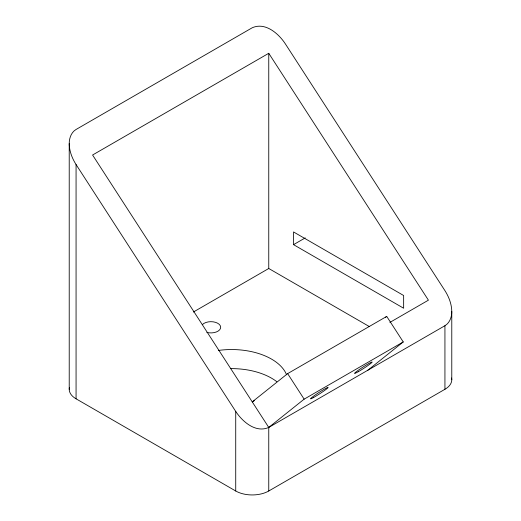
<?xml version="1.0" encoding="UTF-8"?>
<svg xmlns="http://www.w3.org/2000/svg" width="521" height="521" viewBox="0 0 521 521"><rect width="100%" height="100%" fill="white"/><g stroke="black" fill="none" stroke-linecap="round" stroke-linejoin="round"><path stroke-width="0.78" d="M69.221 389.285L69.221 143.692C69.189 138.273 71.156 132.341 76.066 129.469L252.242 27.756C265.254 21.928 278.507 33.461 285.274 43.757L444.934 290.633C448.887 296.866 451.668 304.036 451.779 311.486L451.779 379.75M451.779 311.486C451.811 316.911 449.844 322.838 444.934 325.71L268.758 427.428C255.746 433.251 242.493 421.723 235.726 411.421L76.066 164.545C72.113 158.312 69.332 151.142 69.221 143.692M367.859 370.21L403.247 341.945L386.732 316.403L287.631 373.622L252.242 401.886L254.352 400.669M385.468 317.413L386.732 316.403M69.423 387.526A23.36 13.487 0 0 0 76.066 398.819L235.726 490.997A23.36 13.487 0 0 0 268.758 490.997L268.758 427.428L304.147 399.158L403.247 341.945M389.884 322.421L428.418 300.174L268.758 53.292L92.582 155.011L268.758 427.428M293.531 244.655L403.645 308.23L403.645 295.511L293.531 231.943L293.531 244.655L305.234 237.902M193.356 312.033L268.758 268.497L369.337 326.569M268.758 490.997L444.934 389.285A23.36 13.487 0 0 0 451.577 377.986M287.631 373.622L304.147 399.158M444.934 325.71L444.934 389.285M268.758 53.292L268.758 268.497M235.726 411.421L235.726 490.997M76.066 164.545L76.066 398.819M202.519 324.492A9.73 5.62 0 0 1 215.57 322.356A9.73 5.62 0 0 1 219.647 329.826A9.73 5.62 0 0 1 206.837 332.391M218.449 350.438A56.45 32.589 0 0 1 286.589 374.768M230.523 368.621A56.45 32.589 0 0 1 276.794 381.678M358.214 371.74A10.511 0.749 -32.9 0 0 372.131 362.167A10.511 0.749 -32.9 0 0 359.659 369.285A10.511 0.749 -32.9 0 0 358.214 371.74M313.447 397.575A10.511 0.749 -32.9 0 0 327.95 387.774A10.511 0.749 -32.9 0 0 316.468 394.13A10.511 0.749 -32.9 0 0 313.447 397.575"/></g></svg>
